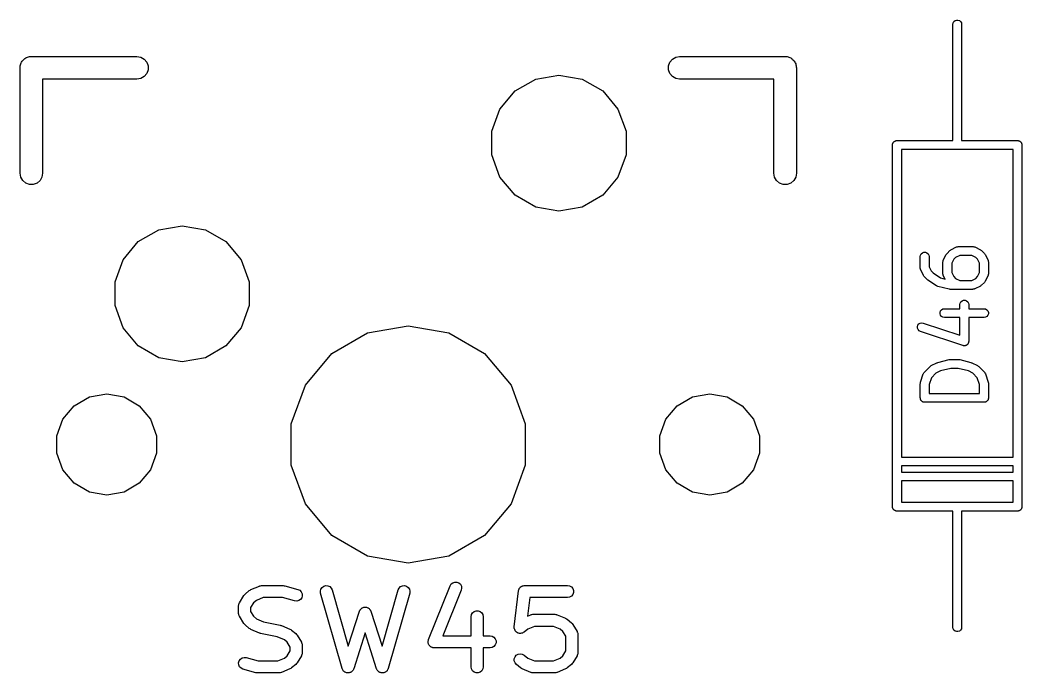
# Model space of a CAD drawing. Extents: x 30 to 168, y -145 to -27.
# Drawn here: x 133.21 to 150.09, y -120.85 to -109.85 of the extents above; entities that cross this region are included whole.
import ezdxf

# ---------------------------------------------------------------- set-up
doc = ezdxf.new("R2010")
doc.units = 0
doc.header["$MEASUREMENT"] = 0
doc.layers.add('BLACK', color=7, linetype='CONTINUOUS')

msp = doc.modelspace()

# ---------------------------------------------------------------- linework, layer by layer
at = {"layer": 'Black'}
for p, q in [((148.925, -109.92), (148.93, -109.894)), ((148.93, -109.894), (148.943, -109.872)), ((148.943, -109.872), (148.963, -109.855)), ((148.963, -109.855), (148.987, -109.846)), ((148.987, -109.846), (149.013, -109.846)), ((149.013, -109.846), (149.037, -109.855)), ((149.037, -109.855), (149.057, -109.872)), ((149.057, -109.872), (149.07, -109.894)), ((149.07, -109.894), (149.075, -109.92)), ((148.925, -111.19), (148.925, -109.92)), ((149.075, -109.92), (149.075, -111.19)), ((133.221, -110.585), (133.229, -110.57)), ((133.229, -110.57), (133.235, -110.555)), ((133.235, -110.555), (133.246, -110.542)), ((133.246, -110.542), (133.254, -110.528)), ((133.254, -110.528), (133.267, -110.517)), ((133.267, -110.517), (133.278, -110.504)), ((133.278, -110.504), (133.292, -110.496)), ((133.292, -110.496), (133.305, -110.485)), ((133.305, -110.485), (133.32, -110.479)), ((133.32, -110.479), (133.335, -110.471)), ((133.335, -110.471), (133.351, -110.468)), ((133.351, -110.468), (133.367, -110.462)), ((133.367, -110.462), (133.384, -110.462)), ((133.384, -110.462), (133.4, -110.459)), ((133.4, -110.459), (135.178, -110.459)), ((135.178, -110.459), (135.243, -110.471)), ((135.243, -110.471), (135.3, -110.504)), ((135.3, -110.504), (135.343, -110.555)), ((135.343, -110.555), (135.366, -110.617)), ((144.134, -110.617), (144.157, -110.555)), ((144.157, -110.555), (144.2, -110.504)), ((144.2, -110.504), (144.257, -110.471)), ((144.257, -110.471), (144.322, -110.459)), ((144.322, -110.459), (146.1, -110.459)), ((146.1, -110.459), (146.116, -110.462)), ((146.116, -110.462), (146.133, -110.462)), ((146.133, -110.462), (146.149, -110.468)), ((146.149, -110.468), (146.165, -110.471)), ((146.165, -110.471), (146.18, -110.479)), ((146.18, -110.479), (146.195, -110.485)), ((146.195, -110.485), (146.208, -110.496)), ((146.208, -110.496), (146.222, -110.504)), ((146.222, -110.504), (146.233, -110.517)), ((146.233, -110.517), (146.246, -110.528)), ((146.246, -110.528), (146.254, -110.542)), ((146.254, -110.542), (146.265, -110.555)), ((146.265, -110.555), (146.271, -110.57)), ((146.271, -110.57), (146.279, -110.585)), ((133.209, -110.65), (133.212, -110.634)), ((133.209, -112.428), (133.209, -110.65)), ((133.212, -110.617), (133.218, -110.601)), ((133.212, -110.634), (133.212, -110.617)), ((133.218, -110.601), (133.221, -110.585)), ((135.343, -110.745), (135.3, -110.796)), ((135.366, -110.683), (135.343, -110.745)), ((135.366, -110.617), (135.366, -110.683)), ((144.134, -110.683), (144.134, -110.617)), ((144.157, -110.745), (144.134, -110.683)), ((144.2, -110.796), (144.157, -110.745)), ((146.279, -110.585), (146.282, -110.601)), ((146.282, -110.601), (146.288, -110.617)), ((146.288, -110.617), (146.288, -110.634)), ((146.288, -110.634), (146.29, -110.65)), ((146.29, -110.65), (146.29, -112.428)), ((135.178, -110.84), (133.59, -110.84)), ((133.59, -110.84), (133.59, -112.428)), ((135.243, -110.829), (135.178, -110.84)), ((135.3, -110.796), (135.243, -110.829)), ((141.552, -111.041), (141.898, -110.842)), ((141.898, -110.842), (142.29, -110.773)), ((142.29, -110.773), (142.682, -110.842)), ((142.682, -110.842), (143.028, -111.041)), ((144.257, -110.829), (144.2, -110.796)), ((144.322, -110.84), (144.257, -110.829)), ((145.909, -110.84), (144.322, -110.84)), ((145.909, -112.428), (145.909, -110.84)), ((141.296, -111.346), (141.552, -111.041)), ((143.028, -111.041), (143.284, -111.346)), ((148.925, -111.877), (148.925, -111.19)), ((149.075, -111.19), (149.075, -111.877)), ((141.16, -111.721), (141.296, -111.346)), ((143.284, -111.346), (143.42, -111.721)), ((141.16, -112.119), (141.16, -111.721)), ((143.42, -111.721), (143.42, -112.119)), ((147.912, -111.933), (147.914, -111.926)), ((147.914, -111.926), (147.917, -111.921)), ((147.917, -111.921), (147.919, -111.914)), ((147.919, -111.914), (147.923, -111.909)), ((147.923, -111.909), (147.927, -111.904)), ((147.927, -111.904), (147.932, -111.9)), ((147.932, -111.9), (147.936, -111.895)), ((147.936, -111.895), (147.941, -111.891)), ((147.941, -111.891), (147.946, -111.887)), ((147.946, -111.887), (147.953, -111.885)), ((147.953, -111.885), (147.958, -111.882)), ((147.958, -111.882), (147.965, -111.88)), ((147.965, -111.88), (147.971, -111.878)), ((147.971, -111.878), (147.978, -111.878)), ((147.978, -111.878), (147.984, -111.877)), ((147.984, -111.877), (148.925, -111.877)), ((149.075, -111.877), (150.016, -111.877)), ((150.016, -111.877), (150.022, -111.878)), ((150.022, -111.878), (150.029, -111.878)), ((150.029, -111.878), (150.035, -111.88)), ((150.035, -111.88), (150.042, -111.882)), ((150.042, -111.882), (150.047, -111.885)), ((150.047, -111.885), (150.053, -111.887)), ((150.053, -111.887), (150.059, -111.891)), ((150.059, -111.891), (150.064, -111.895)), ((150.064, -111.895), (150.068, -111.9)), ((150.068, -111.9), (150.073, -111.904)), ((150.073, -111.904), (150.077, -111.909)), ((150.077, -111.909), (150.081, -111.914)), ((150.081, -111.914), (150.083, -111.921)), ((150.083, -111.921), (150.086, -111.926)), ((150.086, -111.926), (150.088, -111.933)), ((147.909, -111.952), (147.91, -111.946)), ((147.909, -118.048), (147.909, -111.952)), ((147.91, -111.939), (147.912, -111.933)), ((147.91, -111.946), (147.91, -111.939)), ((149, -112.027), (148.059, -112.027)), ((148.059, -112.027), (148.059, -117.211)), ((149.941, -112.027), (149, -112.027)), ((149.941, -117.211), (149.941, -112.027)), ((150.088, -111.933), (150.09, -111.939)), ((150.09, -111.939), (150.09, -111.946)), ((150.09, -111.946), (150.091, -111.952)), ((150.091, -111.952), (150.091, -118.048)), ((141.296, -112.494), (141.16, -112.119)), ((143.42, -112.119), (143.284, -112.494)), ((133.221, -112.493), (133.209, -112.428)), ((133.59, -112.428), (133.579, -112.493)), ((145.921, -112.493), (145.909, -112.428)), ((146.29, -112.428), (146.279, -112.493)), ((133.254, -112.55), (133.221, -112.493)), ((133.305, -112.593), (133.254, -112.55)), ((133.367, -112.616), (133.305, -112.593)), ((133.495, -112.593), (133.433, -112.616)), ((133.546, -112.55), (133.495, -112.593)), ((133.579, -112.493), (133.546, -112.55)), ((141.552, -112.799), (141.296, -112.494)), ((143.284, -112.494), (143.028, -112.799)), ((145.954, -112.55), (145.921, -112.493)), ((146.005, -112.593), (145.954, -112.55)), ((146.067, -112.616), (146.005, -112.593)), ((146.195, -112.593), (146.133, -112.616)), ((146.246, -112.55), (146.195, -112.593)), ((146.279, -112.493), (146.246, -112.55)), ((133.433, -112.616), (133.367, -112.616)), ((146.133, -112.616), (146.067, -112.616)), ((141.898, -112.998), (141.552, -112.799)), ((143.028, -112.799), (142.682, -112.998)), ((142.29, -113.067), (141.898, -112.998)), ((142.682, -112.998), (142.29, -113.067)), ((135.202, -113.581), (135.548, -113.382)), ((135.548, -113.382), (135.94, -113.313)), ((135.94, -113.313), (136.332, -113.382)), ((136.332, -113.382), (136.678, -113.581)), ((134.946, -113.886), (135.202, -113.581)), ((136.678, -113.581), (136.934, -113.886)), ((148.395, -113.785), (148.415, -113.768)), ((148.415, -113.768), (148.439, -113.759)), ((148.439, -113.759), (148.465, -113.759)), ((148.465, -113.759), (148.49, -113.768)), ((148.49, -113.768), (148.51, -113.785)), ((148.821, -113.79), (148.828, -113.78)), ((148.828, -113.78), (148.876, -113.733)), ((148.876, -113.733), (148.885, -113.726)), ((148.885, -113.726), (148.895, -113.719)), ((148.895, -113.719), (148.99, -113.671)), ((148.99, -113.671), (148.994, -113.67)), ((148.994, -113.67), (148.998, -113.668)), ((148.998, -113.668), (149.007, -113.666)), ((149.007, -113.666), (149.015, -113.664)), ((149.015, -113.664), (149.02, -113.664)), ((149.02, -113.664), (149.024, -113.663)), ((149.024, -113.663), (149.262, -113.663)), ((149.262, -113.663), (149.266, -113.664)), ((149.266, -113.664), (149.27, -113.664)), ((149.27, -113.664), (149.279, -113.666)), ((149.279, -113.666), (149.288, -113.668)), ((149.288, -113.668), (149.291, -113.67)), ((149.291, -113.67), (149.295, -113.671)), ((149.295, -113.671), (149.391, -113.719)), ((149.391, -113.719), (149.4, -113.726)), ((149.4, -113.726), (149.41, -113.733)), ((149.41, -113.733), (149.458, -113.78)), ((149.458, -113.78), (149.465, -113.79)), ((134.81, -114.261), (134.946, -113.886)), ((136.934, -113.886), (137.07, -114.261)), ((148.377, -113.833), (148.382, -113.808)), ((148.377, -114.024), (148.377, -113.833)), ((148.382, -113.808), (148.395, -113.785)), ((148.51, -113.785), (148.523, -113.808)), ((148.523, -113.808), (148.527, -113.833)), ((148.527, -113.833), (148.527, -114.006)), ((148.758, -113.929), (148.759, -113.924)), ((148.758, -114.119), (148.758, -113.929)), ((148.759, -113.92), (148.761, -113.912)), ((148.759, -113.924), (148.759, -113.92)), ((148.761, -113.912), (148.763, -113.903)), ((148.763, -113.903), (148.765, -113.899)), ((148.765, -113.899), (148.766, -113.895)), ((148.766, -113.895), (148.814, -113.8)), ((148.814, -113.8), (148.821, -113.79)), ((148.943, -113.878), (148.908, -113.946)), ((148.908, -113.946), (148.908, -114.101)), ((148.973, -113.847), (148.943, -113.878)), ((149.042, -113.813), (148.973, -113.847)), ((149.244, -113.813), (149.042, -113.813)), ((149.313, -113.847), (149.244, -113.813)), ((149.343, -113.878), (149.313, -113.847)), ((149.377, -113.946), (149.343, -113.878)), ((149.377, -114.101), (149.377, -113.946)), ((149.465, -113.79), (149.472, -113.8)), ((149.472, -113.8), (149.519, -113.895)), ((149.519, -113.895), (149.521, -113.899)), ((149.521, -113.899), (149.523, -113.903)), ((149.523, -113.903), (149.524, -113.912)), ((149.524, -113.912), (149.527, -113.92)), ((149.527, -113.92), (149.527, -113.924)), ((149.527, -113.924), (149.527, -113.929)), ((149.527, -113.929), (149.527, -114.119)), ((148.378, -114.028), (148.377, -114.024)), ((148.378, -114.032), (148.378, -114.028)), ((148.38, -114.041), (148.378, -114.032)), ((148.382, -114.049), (148.38, -114.041)), ((148.384, -114.053), (148.382, -114.049)), ((148.385, -114.057), (148.384, -114.053)), ((148.433, -114.153), (148.385, -114.057)), ((148.527, -114.006), (148.562, -114.075)), ((148.562, -114.075), (148.595, -114.108)), ((148.595, -114.108), (148.721, -114.192)), ((148.759, -114.123), (148.758, -114.119)), ((148.908, -114.101), (148.943, -114.17)), ((149.343, -114.17), (149.377, -114.101)), ((149.527, -114.119), (149.527, -114.123)), ((134.81, -114.659), (134.81, -114.261)), ((137.07, -114.261), (137.07, -114.659)), ((148.44, -114.162), (148.433, -114.153)), ((148.447, -114.172), (148.44, -114.162)), ((148.495, -114.22), (148.447, -114.172)), ((148.501, -114.224), (148.495, -114.22)), ((148.506, -114.229), (148.501, -114.224)), ((148.649, -114.324), (148.506, -114.229)), ((148.721, -114.192), (148.795, -114.211)), ((148.759, -114.128), (148.759, -114.123)), ((148.761, -114.136), (148.759, -114.128)), ((148.763, -114.145), (148.761, -114.136)), ((148.765, -114.148), (148.763, -114.145)), ((148.766, -114.153), (148.765, -114.148)), ((148.795, -114.211), (148.766, -114.153)), ((148.943, -114.17), (148.973, -114.2)), ((148.973, -114.2), (149.042, -114.235)), ((149.042, -114.235), (149.244, -114.235)), ((149.244, -114.235), (149.313, -114.2)), ((149.313, -114.2), (149.343, -114.17)), ((149.458, -114.267), (149.41, -114.315)), ((149.465, -114.257), (149.458, -114.267)), ((149.472, -114.248), (149.465, -114.257)), ((149.519, -114.153), (149.472, -114.248)), ((149.521, -114.148), (149.519, -114.153)), ((149.523, -114.145), (149.521, -114.148)), ((149.524, -114.136), (149.523, -114.145)), ((149.527, -114.128), (149.524, -114.136)), ((149.527, -114.123), (149.527, -114.128)), ((148.661, -114.329), (148.649, -114.324)), ((148.672, -114.335), (148.661, -114.329)), ((148.863, -114.382), (148.672, -114.335)), ((148.872, -114.383), (148.863, -114.382)), ((148.881, -114.385), (148.872, -114.383)), ((149.262, -114.385), (148.881, -114.385)), ((149.266, -114.384), (149.262, -114.385)), ((149.27, -114.384), (149.266, -114.384)), ((149.279, -114.382), (149.27, -114.384)), ((149.288, -114.38), (149.279, -114.382)), ((149.291, -114.378), (149.288, -114.38)), ((149.295, -114.377), (149.291, -114.378)), ((149.391, -114.329), (149.295, -114.377)), ((149.4, -114.322), (149.391, -114.329)), ((149.41, -114.315), (149.4, -114.322)), ((149.044, -114.643), (149.049, -114.617)), ((149.049, -114.617), (149.062, -114.595)), ((149.062, -114.595), (149.082, -114.578)), ((149.082, -114.578), (149.106, -114.569)), ((149.106, -114.569), (149.132, -114.569)), ((149.132, -114.569), (149.157, -114.578)), ((149.157, -114.578), (149.177, -114.595)), ((149.177, -114.595), (149.19, -114.617)), ((149.19, -114.617), (149.194, -114.643)), ((134.946, -115.034), (134.81, -114.659)), ((137.07, -114.659), (136.934, -115.034)), ((148.712, -114.773), (148.721, -114.748)), ((148.712, -114.799), (148.712, -114.773)), ((148.721, -114.748), (148.738, -114.728)), ((148.738, -114.728), (148.76, -114.715)), ((148.76, -114.715), (148.786, -114.711)), ((148.786, -114.711), (149.044, -114.711)), ((149.044, -114.711), (149.044, -114.643)), ((149.194, -114.643), (149.194, -114.711)), ((149.194, -114.711), (149.452, -114.711)), ((149.452, -114.711), (149.478, -114.715)), ((149.478, -114.715), (149.501, -114.728)), ((149.501, -114.728), (149.517, -114.748)), ((149.517, -114.748), (149.526, -114.773)), ((149.526, -114.773), (149.526, -114.799)), ((148.355, -114.968), (148.377, -114.954)), ((148.377, -114.954), (148.403, -114.949)), ((148.403, -114.949), (148.428, -114.953)), ((148.428, -114.953), (149.044, -115.158)), ((148.721, -114.823), (148.712, -114.799)), ((148.738, -114.843), (148.721, -114.823)), ((148.76, -114.856), (148.738, -114.843)), ((148.786, -114.861), (148.76, -114.856)), ((149.044, -114.861), (148.786, -114.861)), ((149.044, -115.158), (149.044, -114.861)), ((149.452, -114.861), (149.194, -114.861)), ((149.194, -114.861), (149.194, -115.262)), ((149.478, -114.856), (149.452, -114.861)), ((149.501, -114.843), (149.478, -114.856)), ((149.517, -114.823), (149.501, -114.843)), ((149.526, -114.799), (149.517, -114.823)), ((135.202, -115.339), (134.946, -115.034)), ((136.934, -115.034), (136.678, -115.339)), ((138.463, -115.467), (139.065, -115.119)), ((139.065, -115.119), (139.75, -114.998)), ((139.75, -114.998), (140.435, -115.119)), ((140.435, -115.119), (141.037, -115.467)), ((148.331, -115.013), (148.339, -114.988)), ((148.331, -115.039), (148.331, -115.013)), ((148.341, -115.063), (148.331, -115.039)), ((148.339, -114.988), (148.355, -114.968)), ((148.358, -115.083), (148.341, -115.063)), ((148.381, -115.095), (148.358, -115.083)), ((149.095, -115.333), (148.381, -115.095)), ((149.18, -115.304), (149.177, -115.31)), ((149.185, -115.298), (149.18, -115.304)), ((149.187, -115.292), (149.185, -115.298)), ((149.19, -115.288), (149.187, -115.292)), ((149.191, -115.28), (149.19, -115.288)), ((149.193, -115.273), (149.191, -115.28)), ((149.194, -115.262), (149.193, -115.267)), ((149.193, -115.267), (149.193, -115.273)), ((135.548, -115.538), (135.202, -115.339)), ((136.678, -115.339), (136.332, -115.538)), ((138.017, -115.999), (138.463, -115.467)), ((141.037, -115.467), (141.483, -115.999)), ((149.101, -115.334), (149.095, -115.333)), ((149.106, -115.336), (149.101, -115.334)), ((149.114, -115.336), (149.106, -115.336)), ((149.121, -115.337), (149.114, -115.336)), ((149.127, -115.336), (149.121, -115.337)), ((149.132, -115.336), (149.127, -115.336)), ((149.139, -115.333), (149.132, -115.336)), ((149.147, -115.332), (149.139, -115.333)), ((149.151, -115.329), (149.147, -115.332)), ((149.157, -115.327), (149.151, -115.329)), ((149.162, -115.322), (149.157, -115.327)), ((149.169, -115.318), (149.162, -115.322)), ((149.172, -115.314), (149.169, -115.318)), ((149.177, -115.31), (149.172, -115.314)), ((135.94, -115.607), (135.548, -115.538)), ((136.332, -115.538), (135.94, -115.607)), ((148.562, -115.671), (148.657, -115.623)), ((148.657, -115.623), (148.665, -115.621)), ((148.665, -115.621), (148.672, -115.618)), ((148.672, -115.618), (148.863, -115.57)), ((148.863, -115.57), (148.872, -115.569)), ((148.872, -115.569), (148.881, -115.568)), ((148.881, -115.568), (149.024, -115.568)), ((149.024, -115.568), (149.033, -115.569)), ((149.033, -115.569), (149.042, -115.57)), ((149.042, -115.57), (149.232, -115.618)), ((149.232, -115.618), (149.24, -115.621)), ((149.24, -115.621), (149.248, -115.623)), ((149.248, -115.623), (149.343, -115.671)), ((148.381, -115.952), (148.429, -115.81)), ((148.429, -115.81), (148.431, -115.806)), ((148.431, -115.806), (148.432, -115.802)), ((148.432, -115.802), (148.437, -115.794)), ((148.437, -115.794), (148.441, -115.787)), ((148.441, -115.787), (148.444, -115.784)), ((148.444, -115.784), (148.447, -115.78)), ((148.447, -115.78), (148.542, -115.685)), ((148.542, -115.685), (148.552, -115.678)), ((148.552, -115.678), (148.562, -115.671)), ((148.64, -115.8), (148.566, -115.874)), ((148.717, -115.761), (148.64, -115.8)), ((148.89, -115.718), (148.717, -115.761)), ((149.015, -115.718), (148.89, -115.718)), ((149.188, -115.761), (149.015, -115.718)), ((149.265, -115.8), (149.188, -115.761)), ((149.339, -115.874), (149.265, -115.8)), ((149.343, -115.671), (149.353, -115.678)), ((149.353, -115.678), (149.363, -115.685)), ((149.363, -115.685), (149.458, -115.78)), ((149.458, -115.78), (149.46, -115.784)), ((149.46, -115.784), (149.464, -115.787)), ((149.464, -115.787), (149.468, -115.794)), ((149.468, -115.794), (149.473, -115.802)), ((149.473, -115.802), (149.474, -115.806)), ((149.474, -115.806), (149.476, -115.81)), ((149.476, -115.81), (149.524, -115.952)), ((148.377, -115.976), (148.379, -115.964)), ((148.377, -116.214), (148.377, -115.976)), ((148.379, -115.964), (148.381, -115.952)), ((148.566, -115.874), (148.527, -115.988)), ((149.377, -115.988), (149.339, -115.874)), ((149.524, -115.952), (149.525, -115.964)), ((149.525, -115.964), (149.527, -115.976)), ((149.527, -115.976), (149.527, -116.214)), ((134.378, -116.197), (134.67, -116.146)), ((134.67, -116.146), (134.962, -116.197)), ((137.779, -116.652), (138.017, -115.999)), ((141.483, -115.999), (141.721, -116.652)), ((144.538, -116.197), (144.83, -116.146)), ((144.83, -116.146), (145.122, -116.197)), ((148.527, -115.988), (148.527, -116.139)), ((148.527, -116.139), (149.377, -116.139)), ((149.377, -116.139), (149.377, -115.988)), ((134.121, -116.346), (134.378, -116.197)), ((134.962, -116.197), (135.219, -116.346)), ((144.281, -116.346), (144.538, -116.197)), ((145.122, -116.197), (145.379, -116.346)), ((148.379, -116.221), (148.377, -116.214)), ((148.379, -116.227), (148.379, -116.221)), ((148.381, -116.233), (148.379, -116.227)), ((148.382, -116.24), (148.381, -116.233)), ((148.385, -116.246), (148.382, -116.24)), ((148.387, -116.252), (148.385, -116.246)), ((148.392, -116.257), (148.387, -116.252)), ((148.395, -116.262), (148.392, -116.257)), ((148.4, -116.267), (148.395, -116.262)), ((148.404, -116.272), (148.4, -116.267)), ((148.41, -116.275), (148.404, -116.272)), ((148.415, -116.279), (148.41, -116.275)), ((148.421, -116.281), (148.415, -116.279)), ((148.427, -116.285), (148.421, -116.281)), ((148.433, -116.286), (148.427, -116.285)), ((148.439, -116.288), (148.433, -116.286)), ((148.446, -116.288), (148.439, -116.288)), ((148.452, -116.289), (148.446, -116.288)), ((149.452, -116.289), (148.452, -116.289)), ((149.459, -116.288), (149.452, -116.289)), ((149.465, -116.288), (149.459, -116.288)), ((149.472, -116.286), (149.465, -116.288)), ((149.478, -116.285), (149.472, -116.286)), ((149.484, -116.281), (149.478, -116.285)), ((149.49, -116.279), (149.484, -116.281)), ((149.495, -116.275), (149.49, -116.279)), ((149.501, -116.272), (149.495, -116.275)), ((149.505, -116.267), (149.501, -116.272)), ((149.51, -116.262), (149.505, -116.267)), ((149.513, -116.257), (149.51, -116.262)), ((149.517, -116.252), (149.513, -116.257)), ((149.52, -116.246), (149.517, -116.252)), ((149.523, -116.24), (149.52, -116.246)), ((149.524, -116.233), (149.523, -116.24)), ((149.526, -116.227), (149.524, -116.233)), ((149.527, -116.214), (149.526, -116.221)), ((149.526, -116.221), (149.526, -116.227)), ((133.93, -116.573), (134.121, -116.346)), ((135.219, -116.346), (135.41, -116.573)), ((144.09, -116.573), (144.281, -116.346)), ((145.379, -116.346), (145.57, -116.573)), ((133.829, -116.852), (133.93, -116.573)), ((135.41, -116.573), (135.511, -116.852)), ((137.779, -117.348), (137.779, -116.652)), ((141.721, -116.652), (141.721, -117.348)), ((143.989, -116.852), (144.09, -116.573)), ((145.57, -116.573), (145.671, -116.852)), ((133.829, -117.148), (133.829, -116.852)), ((135.511, -116.852), (135.511, -117.148)), ((143.989, -117.148), (143.989, -116.852)), ((145.671, -116.852), (145.671, -117.148)), ((133.93, -117.427), (133.829, -117.148)), ((135.511, -117.148), (135.41, -117.427)), ((144.09, -117.427), (143.989, -117.148)), ((145.671, -117.148), (145.57, -117.427)), ((148.059, -117.211), (149.941, -117.211)), ((134.121, -117.654), (133.93, -117.427)), ((135.41, -117.427), (135.219, -117.654)), ((138.017, -118.001), (137.779, -117.348)), ((141.721, -117.348), (141.483, -118.001)), ((144.281, -117.654), (144.09, -117.427)), ((145.57, -117.427), (145.379, -117.654)), ((148.059, -117.361), (148.059, -117.465)), ((149.941, -117.361), (148.059, -117.361)), ((148.059, -117.465), (149.941, -117.465)), ((149.941, -117.465), (149.941, -117.361)), ((134.378, -117.803), (134.121, -117.654)), ((135.219, -117.654), (134.962, -117.803)), ((144.538, -117.803), (144.281, -117.654)), ((145.379, -117.654), (145.122, -117.803)), ((149.941, -117.615), (148.059, -117.615)), ((148.059, -117.615), (148.059, -117.973)), ((149.941, -117.973), (149.941, -117.615)), ((134.67, -117.854), (134.378, -117.803)), ((134.962, -117.803), (134.67, -117.854)), ((144.83, -117.854), (144.538, -117.803)), ((145.122, -117.803), (144.83, -117.854)), ((138.463, -118.533), (138.017, -118.001)), ((141.483, -118.001), (141.037, -118.533)), ((148.059, -117.973), (149, -117.973)), ((149, -117.973), (149.941, -117.973)), ((147.91, -118.054), (147.909, -118.048)), ((147.91, -118.061), (147.91, -118.054)), ((147.912, -118.067), (147.91, -118.061)), ((147.914, -118.074), (147.912, -118.067)), ((147.917, -118.079), (147.914, -118.074)), ((147.919, -118.085), (147.917, -118.079)), ((147.923, -118.091), (147.919, -118.085)), ((147.927, -118.096), (147.923, -118.091)), ((147.932, -118.1), (147.927, -118.096)), ((147.936, -118.105), (147.932, -118.1)), ((147.941, -118.109), (147.936, -118.105)), ((147.946, -118.113), (147.941, -118.109)), ((147.953, -118.115), (147.946, -118.113)), ((147.958, -118.118), (147.953, -118.115)), ((147.965, -118.12), (147.958, -118.118)), ((147.971, -118.122), (147.965, -118.12)), ((147.978, -118.122), (147.971, -118.122)), ((147.984, -118.123), (147.978, -118.122)), ((148.925, -118.123), (147.984, -118.123)), ((148.925, -118.81), (148.925, -118.123)), ((150.016, -118.123), (149.075, -118.123)), ((149.075, -118.123), (149.075, -118.81)), ((150.022, -118.122), (150.016, -118.123)), ((150.029, -118.122), (150.022, -118.122)), ((150.035, -118.12), (150.029, -118.122)), ((150.042, -118.118), (150.035, -118.12)), ((150.047, -118.115), (150.042, -118.118)), ((150.053, -118.113), (150.047, -118.115)), ((150.059, -118.109), (150.053, -118.113)), ((150.064, -118.105), (150.059, -118.109)), ((150.068, -118.1), (150.064, -118.105)), ((150.073, -118.096), (150.068, -118.1)), ((150.077, -118.091), (150.073, -118.096)), ((150.081, -118.085), (150.077, -118.091)), ((150.083, -118.079), (150.081, -118.085)), ((150.086, -118.074), (150.083, -118.079)), ((150.088, -118.067), (150.086, -118.074)), ((150.09, -118.061), (150.088, -118.067)), ((150.091, -118.048), (150.09, -118.054)), ((150.09, -118.054), (150.09, -118.061)), ((139.065, -118.881), (138.463, -118.533)), ((141.037, -118.533), (140.435, -118.881)), ((148.925, -120.08), (148.925, -118.81)), ((149.075, -118.81), (149.075, -120.08)), ((139.75, -119.002), (139.065, -118.881)), ((140.435, -118.881), (139.75, -119.002)), ((140.454, -119.381), (140.473, -119.351)), ((140.473, -119.351), (140.5, -119.33)), ((140.5, -119.33), (140.534, -119.318)), ((140.534, -119.318), (140.569, -119.32)), ((140.569, -119.32), (140.602, -119.333)), ((140.602, -119.333), (140.628, -119.356)), ((136.989, -119.535), (137, -119.522)), ((137, -119.522), (137.072, -119.462)), ((137.072, -119.462), (137.086, -119.454)), ((137.086, -119.454), (137.098, -119.446)), ((137.098, -119.446), (137.243, -119.386)), ((137.243, -119.386), (137.246, -119.385)), ((137.246, -119.385), (137.248, -119.384)), ((137.248, -119.384), (137.263, -119.381)), ((137.263, -119.381), (137.278, -119.378)), ((137.278, -119.378), (137.28, -119.378)), ((137.28, -119.378), (137.283, -119.378)), ((137.283, -119.378), (137.645, -119.378)), ((137.645, -119.378), (137.659, -119.38)), ((137.659, -119.38), (137.673, -119.382)), ((137.673, -119.382), (137.89, -119.442)), ((137.89, -119.442), (137.922, -119.457)), ((137.922, -119.457), (137.947, -119.482)), ((137.947, -119.482), (137.962, -119.515)), ((137.962, -119.515), (137.964, -119.55)), ((138.27, -119.472), (138.278, -119.438)), ((138.273, -119.507), (138.27, -119.472)), ((138.636, -120.777), (138.273, -119.507)), ((138.278, -119.438), (138.298, -119.409)), ((138.298, -119.409), (138.327, -119.388)), ((138.327, -119.388), (138.361, -119.378)), ((138.361, -119.378), (138.396, -119.381)), ((138.396, -119.381), (138.428, -119.395)), ((138.428, -119.395), (138.453, -119.42)), ((138.453, -119.42), (138.469, -119.452)), ((138.469, -119.452), (138.74, -120.399)), ((139.309, -120.399), (139.58, -119.452)), ((139.775, -119.507), (139.412, -120.777)), ((139.58, -119.452), (139.595, -119.42)), ((139.595, -119.42), (139.621, -119.395)), ((139.621, -119.395), (139.653, -119.381)), ((139.653, -119.381), (139.688, -119.378)), ((139.688, -119.378), (139.722, -119.388)), ((139.722, -119.388), (139.75, -119.409)), ((139.75, -119.409), (139.77, -119.438)), ((139.77, -119.438), (139.779, -119.472)), ((139.779, -119.472), (139.775, -119.507)), ((140.091, -120.288), (140.454, -119.381)), ((140.643, -119.457), (140.335, -120.225)), ((140.628, -119.356), (140.645, -119.387)), ((140.65, -119.422), (140.643, -119.457)), ((140.645, -119.387), (140.65, -119.422)), ((141.536, -120.072), (141.609, -119.467)), ((141.609, -119.462), (141.614, -119.448)), ((141.609, -119.465), (141.609, -119.462)), ((141.609, -119.467), (141.609, -119.465)), ((141.614, -119.448), (141.619, -119.434)), ((141.619, -119.434), (141.62, -119.431)), ((141.62, -119.431), (141.621, -119.429)), ((141.621, -119.429), (141.631, -119.417)), ((141.631, -119.417), (141.64, -119.405)), ((141.64, -119.405), (141.642, -119.404)), ((141.642, -119.404), (141.644, -119.402)), ((141.644, -119.402), (141.657, -119.394)), ((141.657, -119.394), (141.669, -119.386)), ((141.669, -119.386), (141.672, -119.385)), ((141.672, -119.385), (141.675, -119.384)), ((141.675, -119.384), (141.689, -119.381)), ((141.689, -119.381), (141.704, -119.378)), ((141.704, -119.378), (141.707, -119.378)), ((141.707, -119.378), (141.709, -119.378)), ((141.709, -119.378), (142.435, -119.378)), ((142.435, -119.378), (142.47, -119.384)), ((142.47, -119.384), (142.5, -119.402)), ((142.5, -119.402), (142.523, -119.429)), ((142.523, -119.429), (142.535, -119.462)), ((142.535, -119.497), (142.523, -119.53)), ((142.535, -119.462), (142.535, -119.497)), ((136.895, -119.695), (136.897, -119.687)), ((136.897, -119.687), (136.902, -119.678)), ((136.902, -119.678), (136.905, -119.669)), ((136.905, -119.669), (136.978, -119.548)), ((136.978, -119.548), (136.989, -119.535)), ((137.143, -119.668), (137.094, -119.75)), ((137.191, -119.628), (137.143, -119.668)), ((137.303, -119.581), (137.191, -119.628)), ((137.632, -119.581), (137.303, -119.581)), ((137.836, -119.638), (137.632, -119.581)), ((137.871, -119.641), (137.836, -119.638)), ((137.905, -119.632), (137.871, -119.641)), ((137.934, -119.612), (137.905, -119.632)), ((137.955, -119.584), (137.934, -119.612)), ((137.964, -119.55), (137.955, -119.584)), ((141.8, -119.581), (141.762, -119.892)), ((142.435, -119.581), (141.8, -119.581)), ((142.47, -119.575), (142.435, -119.581)), ((142.5, -119.557), (142.47, -119.575)), ((142.523, -119.53), (142.5, -119.557)), ((136.891, -119.721), (136.892, -119.712)), ((136.891, -119.842), (136.891, -119.721)), ((136.892, -119.852), (136.891, -119.842)), ((136.892, -119.712), (136.893, -119.702)), ((136.893, -119.862), (136.892, -119.852)), ((136.893, -119.702), (136.895, -119.695)), ((136.895, -119.869), (136.893, -119.862)), ((137.094, -119.75), (137.094, -119.814)), ((137.094, -119.814), (137.143, -119.896)), ((138.74, -120.399), (138.928, -119.811)), ((138.928, -119.811), (138.929, -119.808)), ((138.929, -119.808), (138.93, -119.804)), ((138.93, -119.804), (138.938, -119.792)), ((138.938, -119.792), (138.944, -119.78)), ((138.944, -119.78), (138.947, -119.777)), ((138.947, -119.777), (138.949, -119.774)), ((138.949, -119.774), (138.96, -119.766)), ((138.96, -119.766), (138.97, -119.756)), ((138.97, -119.756), (138.974, -119.755)), ((138.974, -119.755), (138.977, -119.752)), ((138.977, -119.752), (138.99, -119.748)), ((138.99, -119.748), (139.003, -119.743)), ((139.003, -119.743), (139.007, -119.743)), ((139.007, -119.743), (139.011, -119.742)), ((139.011, -119.742), (139.024, -119.742)), ((139.024, -119.742), (139.038, -119.742)), ((139.038, -119.742), (139.042, -119.743)), ((139.042, -119.743), (139.046, -119.743)), ((139.046, -119.743), (139.059, -119.748)), ((139.059, -119.748), (139.072, -119.752)), ((139.072, -119.752), (139.075, -119.755)), ((139.075, -119.755), (139.079, -119.756)), ((139.079, -119.756), (139.089, -119.766)), ((139.089, -119.766), (139.099, -119.774)), ((139.099, -119.774), (139.102, -119.777)), ((139.102, -119.777), (139.105, -119.78)), ((139.105, -119.78), (139.111, -119.792)), ((139.111, -119.792), (139.118, -119.804)), ((139.118, -119.804), (139.119, -119.808)), ((139.119, -119.808), (139.121, -119.811)), ((139.121, -119.811), (139.309, -120.399)), ((140.816, -119.868), (140.833, -119.838)), ((140.833, -119.838), (140.86, -119.815)), ((140.86, -119.815), (140.893, -119.803)), ((140.893, -119.803), (140.929, -119.803)), ((140.929, -119.803), (140.962, -119.815)), ((140.962, -119.815), (140.989, -119.838)), ((140.989, -119.838), (141.007, -119.868)), ((141.835, -119.865), (141.85, -119.862)), ((141.85, -119.862), (141.852, -119.862)), ((141.852, -119.862), (141.855, -119.862)), ((141.855, -119.862), (142.217, -119.862)), ((142.217, -119.862), (142.22, -119.862)), ((142.22, -119.862), (142.222, -119.862)), ((142.222, -119.862), (142.237, -119.865)), ((136.897, -119.877), (136.895, -119.869)), ((136.902, -119.886), (136.897, -119.877)), ((136.905, -119.895), (136.902, -119.886)), ((136.978, -120.016), (136.905, -119.895)), ((136.989, -120.028), (136.978, -120.016)), ((137, -120.041), (136.989, -120.028)), ((137.143, -119.896), (137.191, -119.936)), ((137.191, -119.936), (137.313, -119.987)), ((137.313, -119.987), (137.594, -120.045)), ((140.81, -119.903), (140.816, -119.868)), ((140.81, -120.225), (140.81, -119.903)), ((141.007, -119.868), (141.013, -119.903)), ((141.013, -119.903), (141.013, -120.225)), ((141.762, -119.892), (141.815, -119.87)), ((141.815, -119.87), (141.818, -119.869)), ((141.818, -119.869), (141.82, -119.868)), ((141.82, -119.868), (141.835, -119.865)), ((142.237, -119.865), (142.252, -119.868)), ((142.252, -119.868), (142.254, -119.869)), ((142.254, -119.869), (142.257, -119.87)), ((142.257, -119.87), (142.402, -119.93)), ((142.402, -119.93), (142.414, -119.938)), ((142.414, -119.938), (142.428, -119.946)), ((142.428, -119.946), (142.5, -120.006)), ((142.5, -120.006), (142.511, -120.019)), ((142.511, -120.019), (142.522, -120.032)), ((137.072, -120.102), (137, -120.041)), ((137.086, -120.109), (137.072, -120.102)), ((137.098, -120.118), (137.086, -120.109)), ((137.243, -120.178), (137.098, -120.118)), ((137.253, -120.18), (137.243, -120.178)), ((137.262, -120.184), (137.253, -120.18)), ((137.543, -120.242), (137.262, -120.184)), ((137.594, -120.045), (137.603, -120.049)), ((137.603, -120.049), (137.612, -120.051)), ((137.612, -120.051), (137.757, -120.111)), ((137.757, -120.111), (137.77, -120.12)), ((137.77, -120.12), (137.783, -120.127)), ((137.783, -120.127), (137.856, -120.188)), ((137.856, -120.188), (137.867, -120.201)), ((139.024, -120.176), (138.831, -120.78)), ((139.218, -120.78), (139.024, -120.176)), ((141.537, -120.087), (141.536, -120.072)), ((141.537, -120.102), (141.537, -120.087)), ((141.538, -120.104), (141.537, -120.102)), ((141.538, -120.107), (141.538, -120.104)), ((141.544, -120.121), (141.538, -120.107)), ((141.549, -120.135), (141.544, -120.121)), ((141.551, -120.137), (141.549, -120.135)), ((141.552, -120.14), (141.551, -120.137)), ((141.562, -120.151), (141.552, -120.14)), ((141.571, -120.162), (141.562, -120.151)), ((141.574, -120.163), (141.571, -120.162)), ((141.576, -120.166), (141.574, -120.163)), ((141.589, -120.172), (141.576, -120.166)), ((141.602, -120.18), (141.589, -120.172)), ((141.605, -120.18), (141.602, -120.18)), ((141.607, -120.182), (141.605, -120.18)), ((141.622, -120.183), (141.607, -120.182)), ((141.637, -120.186), (141.622, -120.183)), ((141.639, -120.185), (141.637, -120.186)), ((141.642, -120.186), (141.639, -120.185)), ((141.657, -120.182), (141.642, -120.186)), ((141.671, -120.18), (141.657, -120.182)), ((141.674, -120.178), (141.671, -120.18)), ((141.677, -120.178), (141.674, -120.178)), ((141.689, -120.17), (141.677, -120.178)), ((141.702, -120.162), (141.689, -120.17)), ((141.763, -120.112), (141.702, -120.162)), ((141.875, -120.065), (141.763, -120.112)), ((142.197, -120.065), (141.875, -120.065)), ((142.309, -120.112), (142.197, -120.065)), ((142.357, -120.151), (142.309, -120.112)), ((142.406, -120.233), (142.357, -120.151)), ((142.522, -120.032), (142.595, -120.153)), ((142.595, -120.153), (142.598, -120.162)), ((142.598, -120.162), (142.603, -120.17)), ((142.603, -120.17), (142.605, -120.178)), ((142.605, -120.178), (142.607, -120.186)), ((142.607, -120.186), (142.608, -120.196)), ((142.608, -120.196), (142.609, -120.205)), ((148.93, -120.106), (148.925, -120.08)), ((148.943, -120.128), (148.93, -120.106)), ((148.963, -120.145), (148.943, -120.128)), ((148.987, -120.154), (148.963, -120.145)), ((149.013, -120.154), (148.987, -120.154)), ((149.037, -120.145), (149.013, -120.154)), ((149.057, -120.128), (149.037, -120.145)), ((149.07, -120.106), (149.057, -120.128)), ((149.075, -120.08), (149.07, -120.106)), ((137.665, -120.293), (137.543, -120.242)), ((137.712, -120.333), (137.665, -120.293)), ((137.762, -120.415), (137.712, -120.333)), ((137.867, -120.201), (137.878, -120.213)), ((137.878, -120.213), (137.95, -120.334)), ((137.95, -120.334), (137.954, -120.343)), ((137.954, -120.343), (137.959, -120.352)), ((137.959, -120.352), (137.96, -120.36)), ((137.96, -120.36), (137.963, -120.367)), ((137.963, -120.367), (137.963, -120.377)), ((140.084, -120.323), (140.085, -120.316)), ((140.085, -120.333), (140.084, -120.323)), ((140.085, -120.309), (140.089, -120.299)), ((140.085, -120.316), (140.085, -120.309)), ((140.085, -120.344), (140.085, -120.333)), ((140.088, -120.351), (140.085, -120.344)), ((140.089, -120.358), (140.088, -120.351)), ((140.089, -120.299), (140.091, -120.288)), ((140.094, -120.367), (140.089, -120.358)), ((140.097, -120.377), (140.094, -120.367)), ((140.335, -120.225), (140.81, -120.225)), ((141.013, -120.225), (141.129, -120.225)), ((141.129, -120.225), (141.164, -120.231)), ((141.164, -120.231), (141.194, -120.248)), ((141.194, -120.248), (141.217, -120.275)), ((141.217, -120.275), (141.229, -120.309)), ((141.229, -120.344), (141.217, -120.377)), ((141.229, -120.309), (141.229, -120.344)), ((142.406, -120.479), (142.406, -120.233)), ((142.609, -120.205), (142.609, -120.508)), ((137.712, -120.562), (137.762, -120.479)), ((137.762, -120.479), (137.762, -120.415)), ((137.96, -120.534), (137.959, -120.542)), ((137.963, -120.527), (137.96, -120.534)), ((137.963, -120.377), (137.965, -120.387)), ((137.965, -120.508), (137.963, -120.517)), ((137.963, -120.517), (137.963, -120.527)), ((137.965, -120.387), (137.965, -120.508)), ((140.102, -120.383), (140.097, -120.377)), ((140.106, -120.389), (140.102, -120.383)), ((140.113, -120.396), (140.106, -120.389)), ((140.12, -120.404), (140.113, -120.396)), ((140.126, -120.408), (140.12, -120.404)), ((140.132, -120.413), (140.126, -120.408)), ((140.142, -120.416), (140.132, -120.413)), ((140.151, -120.422), (140.142, -120.416)), ((140.158, -120.423), (140.151, -120.422)), ((140.165, -120.426), (140.158, -120.423)), ((140.175, -120.426), (140.165, -120.426)), ((140.185, -120.428), (140.175, -120.426)), ((140.81, -120.428), (140.185, -120.428)), ((140.81, -120.75), (140.81, -120.428)), ((141.129, -120.428), (141.013, -120.428)), ((141.013, -120.428), (141.013, -120.75)), ((141.164, -120.422), (141.129, -120.428)), ((141.194, -120.404), (141.164, -120.422)), ((141.217, -120.377), (141.194, -120.404)), ((141.571, -120.551), (141.602, -120.533)), ((141.602, -120.533), (141.637, -120.527)), ((141.637, -120.527), (141.671, -120.533)), ((141.671, -120.533), (141.702, -120.551)), ((142.357, -120.562), (142.406, -120.479)), ((142.605, -120.534), (142.603, -120.542)), ((142.607, -120.527), (142.605, -120.534)), ((142.608, -120.517), (142.607, -120.527)), ((142.609, -120.508), (142.608, -120.517)), ((136.891, -120.679), (136.901, -120.645)), ((136.894, -120.714), (136.891, -120.679)), ((136.901, -120.645), (136.921, -120.617)), ((136.921, -120.617), (136.95, -120.597)), ((136.95, -120.597), (136.984, -120.588)), ((136.984, -120.588), (137.019, -120.591)), ((137.019, -120.591), (137.224, -120.648)), ((137.224, -120.648), (137.553, -120.648)), ((137.553, -120.648), (137.665, -120.601)), ((137.665, -120.601), (137.712, -120.562)), ((137.867, -120.694), (137.856, -120.707)), ((137.878, -120.681), (137.867, -120.694)), ((137.95, -120.56), (137.878, -120.681)), ((137.954, -120.551), (137.95, -120.56)), ((137.959, -120.542), (137.954, -120.551)), ((141.537, -120.611), (141.549, -120.578)), ((141.537, -120.647), (141.537, -120.611)), ((141.549, -120.68), (141.537, -120.647)), ((141.549, -120.578), (141.571, -120.551)), ((141.572, -120.707), (141.549, -120.68)), ((141.702, -120.551), (141.763, -120.601)), ((141.763, -120.601), (141.875, -120.648)), ((141.875, -120.648), (142.197, -120.648)), ((142.197, -120.648), (142.309, -120.601)), ((142.309, -120.601), (142.357, -120.562)), ((142.511, -120.694), (142.5, -120.707)), ((142.522, -120.681), (142.511, -120.694)), ((142.595, -120.56), (142.522, -120.681)), ((142.598, -120.551), (142.595, -120.56)), ((142.603, -120.542), (142.598, -120.551)), ((136.909, -120.747), (136.894, -120.714)), ((136.933, -120.772), (136.909, -120.747)), ((136.965, -120.787), (136.933, -120.772)), ((137.183, -120.847), (136.965, -120.787)), ((137.196, -120.849), (137.183, -120.847)), ((137.21, -120.851), (137.196, -120.849)), ((137.573, -120.851), (137.21, -120.851)), ((137.575, -120.851), (137.573, -120.851)), ((137.578, -120.851), (137.575, -120.851)), ((137.592, -120.848), (137.578, -120.851)), ((137.608, -120.845), (137.592, -120.848)), ((137.61, -120.844), (137.608, -120.845)), ((137.612, -120.843), (137.61, -120.844)), ((137.757, -120.783), (137.612, -120.843)), ((137.77, -120.775), (137.757, -120.783)), ((137.783, -120.767), (137.77, -120.775)), ((137.856, -120.707), (137.783, -120.767)), ((138.639, -120.783), (138.636, -120.777)), ((138.64, -120.788), (138.639, -120.783)), ((138.646, -120.798), (138.64, -120.788)), ((138.652, -120.809), (138.646, -120.798)), ((138.656, -120.813), (138.652, -120.809)), ((138.659, -120.818), (138.656, -120.813)), ((138.668, -120.825), (138.659, -120.818)), ((138.677, -120.834), (138.668, -120.825)), ((138.682, -120.836), (138.677, -120.834)), ((138.687, -120.839), (138.682, -120.836)), ((138.698, -120.843), (138.687, -120.839)), ((138.709, -120.848), (138.698, -120.843)), ((138.715, -120.848), (138.709, -120.848)), ((138.72, -120.85), (138.715, -120.848)), ((138.732, -120.85), (138.72, -120.85)), ((138.745, -120.851), (138.732, -120.85)), ((138.75, -120.849), (138.745, -120.851)), ((138.756, -120.849), (138.75, -120.849)), ((138.767, -120.844), (138.756, -120.849)), ((138.778, -120.841), (138.767, -120.844)), ((138.783, -120.838), (138.778, -120.841)), ((138.788, -120.835), (138.783, -120.838)), ((138.797, -120.827), (138.788, -120.835)), ((138.807, -120.82), (138.797, -120.827)), ((138.81, -120.816), (138.807, -120.82)), ((138.814, -120.812), (138.81, -120.816)), ((138.82, -120.801), (138.814, -120.812)), ((138.827, -120.791), (138.82, -120.801)), ((138.828, -120.785), (138.827, -120.791)), ((138.831, -120.78), (138.828, -120.785)), ((139.22, -120.785), (139.218, -120.78)), ((139.222, -120.791), (139.22, -120.785)), ((139.229, -120.801), (139.222, -120.791)), ((139.234, -120.812), (139.229, -120.801)), ((139.238, -120.816), (139.234, -120.812)), ((139.242, -120.82), (139.238, -120.816)), ((139.251, -120.827), (139.242, -120.82)), ((139.26, -120.835), (139.251, -120.827)), ((139.266, -120.838), (139.26, -120.835)), ((139.27, -120.841), (139.266, -120.838)), ((139.282, -120.844), (139.27, -120.841)), ((139.293, -120.849), (139.282, -120.844)), ((139.299, -120.849), (139.293, -120.849)), ((139.304, -120.851), (139.299, -120.849)), ((139.316, -120.85), (139.304, -120.851)), ((139.328, -120.85), (139.316, -120.85)), ((139.334, -120.848), (139.328, -120.85)), ((139.339, -120.848), (139.334, -120.848)), ((139.35, -120.843), (139.339, -120.848)), ((139.362, -120.839), (139.35, -120.843)), ((139.366, -120.836), (139.362, -120.839)), ((139.371, -120.834), (139.366, -120.836)), ((139.38, -120.825), (139.371, -120.834)), ((139.39, -120.818), (139.38, -120.825)), ((139.393, -120.813), (139.39, -120.818)), ((139.397, -120.809), (139.393, -120.813)), ((139.402, -120.798), (139.397, -120.809)), ((139.409, -120.788), (139.402, -120.798)), ((139.41, -120.783), (139.409, -120.788)), ((139.412, -120.777), (139.41, -120.783)), ((140.816, -120.784), (140.81, -120.75)), ((140.833, -120.815), (140.816, -120.784)), ((140.86, -120.838), (140.833, -120.815)), ((140.893, -120.85), (140.86, -120.838)), ((140.929, -120.85), (140.893, -120.85)), ((140.962, -120.838), (140.929, -120.85)), ((140.989, -120.815), (140.962, -120.838)), ((141.007, -120.784), (140.989, -120.815)), ((141.013, -120.75), (141.007, -120.784)), ((141.644, -120.767), (141.572, -120.707)), ((141.658, -120.775), (141.644, -120.767)), ((141.67, -120.783), (141.658, -120.775)), ((141.815, -120.843), (141.67, -120.783)), ((141.818, -120.844), (141.815, -120.843)), ((141.82, -120.845), (141.818, -120.844)), ((141.835, -120.848), (141.82, -120.845)), ((141.85, -120.851), (141.835, -120.848)), ((141.852, -120.851), (141.85, -120.851)), ((141.855, -120.851), (141.852, -120.851)), ((142.217, -120.851), (141.855, -120.851)), ((142.22, -120.851), (142.217, -120.851)), ((142.222, -120.851), (142.22, -120.851)), ((142.237, -120.848), (142.222, -120.851)), ((142.252, -120.845), (142.237, -120.848)), ((142.254, -120.844), (142.252, -120.845)), ((142.257, -120.843), (142.254, -120.844)), ((142.402, -120.783), (142.257, -120.843)), ((142.414, -120.775), (142.402, -120.783)), ((142.428, -120.767), (142.414, -120.775)), ((142.5, -120.707), (142.428, -120.767))]:
    msp.add_line(p, q, dxfattribs=at)

doc.saveas('drawing.dxf')
